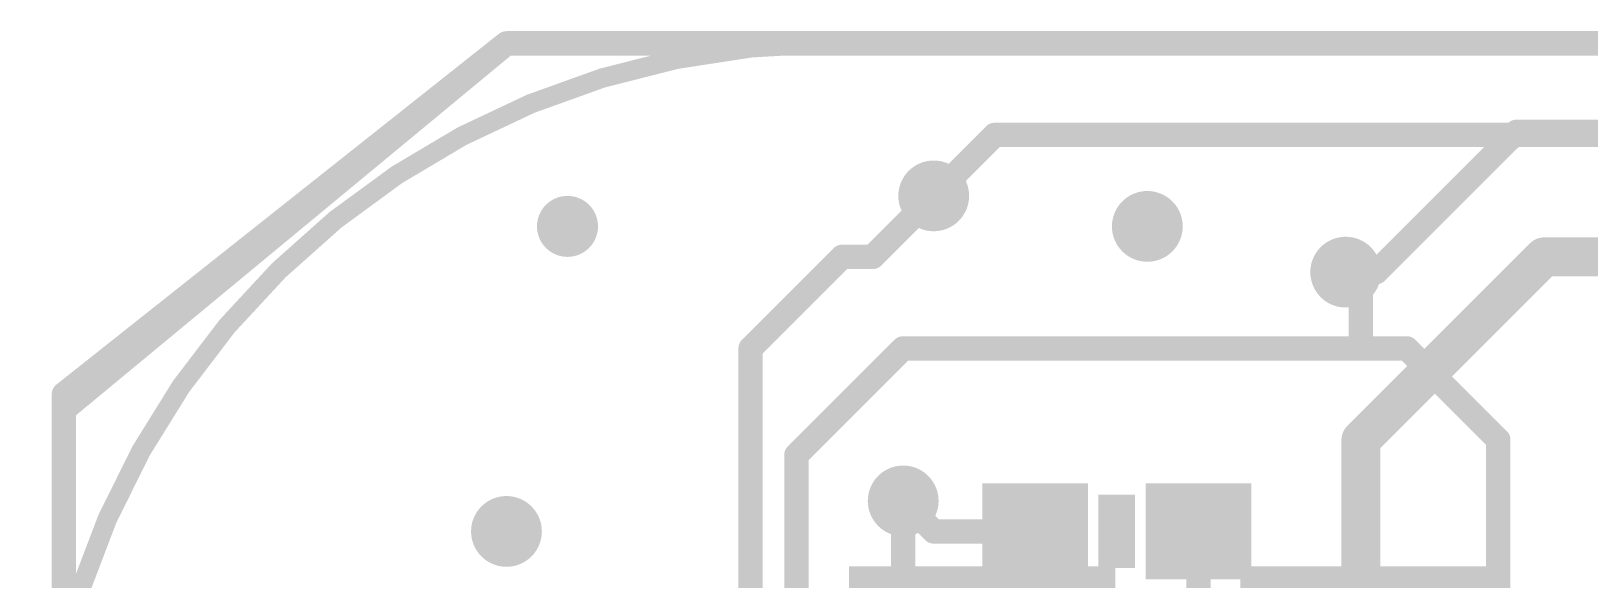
# Model space of a CAD drawing. Extents: x -0.5 to 61.7, y -0.1 to 16.6.
# Drawn here: x -0.5 to 15.72, y 10.93 to 16.64 of the extents above; entities that cross this region are included whole.
import ezdxf

# ---------------------------------------------------------------- set-up
doc = ezdxf.new("R2010")
doc.units = 0
for name, color, linetype in [('1', 12, 'CONTINUOUS'), ('16', 132, 'CONTINUOUS'), ('18', 110, 'CONTINUOUS'), ('20', 53, 'CONTINUOUS'), ('22', 40, 'CONTINUOUS')]:
    doc.layers.add(name, color=color, linetype=linetype)

# ---------------------------------------------------------------- blocks, each defined once
blk = doc.blocks.new('RECT')
blk.add_solid([(-0.5, -0.5), (0.5, -0.5), (-0.5, 0.5), (0.5, 0.5)])
blk = doc.blocks.new('PIE')
at = {"const_width": 0.5}
blk.add_lwpolyline([(0, -0.25, 1), (0, 0.25, 1), (0, -0.25)], format="xyb", dxfattribs=at)
blk = doc.blocks.new('ROUNDV')
at = {"const_width": 0.5}
blk.add_lwpolyline([(0, -0.25, 1), (0, 0.25, 1), (0, -0.25)], format="xyb", dxfattribs=at)

msp = doc.modelspace()

# ---------------------------------------------------------------- linework, layer by layer
at = {"layer": '1'}
for points, const_width in [([(4.445, 16.51), (-0.1588, 12.7)], 0.254), ([(56.515, 16.51), (4.445, 16.51)], 0.254), ([(13.4938, 14.1288), (14.9543, 15.5893)], 0.254), ([(14.9543, 15.5893), (20.2883, 15.5893)], 0.254), ([(8.255, 14.2875), (8.89, 14.9225)], 0.254), ([(13.335, 12.3825), (15.24, 14.2875)], 0.4064), ([(15.24, 14.2875), (18.7325, 14.2875)], 0.4064), ([(6.985, 13.335), (7.9375, 14.2875)], 0.254), ([(7.9375, 14.2875), (8.255, 14.2875)], 0.254), ([(13.1763, 14.1288), (13.4938, 14.1288)], 0.254), ([(6.985, 3.6513), (6.985, 13.335)], 0.254), ([(-0.1588, 12.7), (-0.1588, 3.81)], 0.254), ([(13.335, 8.255), (13.335, 12.3825)], 0.4064), ([(8.5725, 11.7475), (8.5725, 9.2075)], 0.254)]:
    msp.add_lwpolyline(points, dxfattribs=dict(at, const_width=const_width))
for points, const_width in [([(4.445, 16.5735, 1), (4.445, 16.4465)], 0.127), ([(4.4855, 16.4611, 1), (4.4045, 16.5589)], 0.127), ([(14.9543, 15.6528, 1), (14.9543, 15.5258)], 0.127), ([(14.9992, 15.5443, 1), (14.9093, 15.6342)], 0.127), ([(8.9349, 14.8776, 1), (8.8451, 14.9674)], 0.127), ([(15.24, 14.3891, 1), (15.24, 14.1859)], 0.2032), ([(15.3118, 14.2157, 1), (15.1682, 14.3593)], 0.2032), ([(7.9375, 14.351, 1), (7.9375, 14.224)], 0.127), ([(7.9824, 14.2426, 1), (7.8926, 14.3324)], 0.127), ([(8.2101, 14.3324, 1), (8.2999, 14.2426)], 0.127), ([(8.255, 14.224, 1), (8.255, 14.351)], 0.127), ([(13.1763, 14.1922, 1), (13.1763, 14.0653)], 0.127), ([(13.4488, 14.1737, 1), (13.5387, 14.0838)], 0.127), ([(13.4938, 14.0653, 1), (13.4938, 14.1922)], 0.127), ([(7.0485, 13.335, 1), (6.9215, 13.335)], 0.127), ([(6.9401, 13.3799, 1), (7.0299, 13.2901)], 0.127), ([(-0.0953, 12.7, 1), (-0.2223, 12.7)], 0.127), ([(-0.1992, 12.7489, 1), (-0.1183, 12.6511)], 0.127), ([(13.4366, 12.3825, 1), (13.2334, 12.3825)], 0.2032), ([(13.2632, 12.4543, 1), (13.4068, 12.3107)], 0.2032), ([(8.636, 11.7475, 1), (8.509, 11.7475)], 0.127)]:
    msp.add_lwpolyline(points, format="xyb", dxfattribs=dict(at, const_width=const_width))
at = {"layer": '16', "const_width": 0.254}
for points in [[(-0.1588, 12.8588), (4.445, 16.51)], [(4.445, 16.51), (56.515, 16.51)], [(8.89, 14.9225), (9.525, 15.5575)], [(20.955, 15.5575), (9.525, 15.5575)], [(13.1763, 14.1288), (13.335, 14.1288)], [(13.335, 13.97), (13.1763, 14.1288)], [(13.335, 13.335), (13.335, 13.97)], [(7.4613, 12.2238), (8.5725, 13.335)], [(8.5725, 13.335), (13.335, 13.335)], [(13.8113, 13.335), (13.335, 13.335)], [(13.8113, 13.335), (14.7637, 12.3825)], [(-0.1588, 3.9688), (-0.1588, 12.8588)], [(14.7637, 12.3825), (14.7637, 9.8987)], [(7.4613, 12.2238), (7.4613, 8.89)], [(8.5725, 11.7475), (8.89, 11.43)], [(9.945, 11.43), (8.89, 11.43)], [(11.645, 11.43), (11.645, 10.19)]]:
    msp.add_lwpolyline(points, dxfattribs=at)
at = {"layer": '16', "const_width": 0.127}
for points in [[(4.445, 16.5735, 1), (4.445, 16.4465)], [(4.4845, 16.4602, 1), (4.4055, 16.5598)], [(9.525, 15.621, 1), (9.525, 15.494)], [(9.5699, 15.5126, 1), (9.4801, 15.6024)], [(8.8451, 14.9674, 1), (8.9349, 14.8776)], [(13.2212, 14.1737, 1), (13.1313, 14.0838)], [(13.1763, 14.1922, 1), (13.1763, 14.0653)], [(13.335, 14.0653, 1), (13.335, 14.1922)], [(13.3985, 13.97, 1), (13.2715, 13.97)], [(13.2901, 13.9251, 1), (13.3799, 14.0149)], [(8.5725, 13.3985, 1), (8.5725, 13.2715)], [(8.6174, 13.2901, 1), (8.5276, 13.3799)], [(13.335, 13.3985, 1), (13.335, 13.2715)], [(13.335, 13.2715, 1), (13.335, 13.3985)], [(13.8562, 13.3799, 1), (13.7663, 13.2901)], [(13.8113, 13.2715, 1), (13.8113, 13.3985)], [(13.2715, 13.335, 1), (13.3985, 13.335)], [(-0.0953, 12.8588, 1), (-0.2223, 12.8588)], [(-0.1982, 12.9085, 1), (-0.1193, 12.809)], [(14.8272, 12.3825, 1), (14.7003, 12.3825)], [(14.7188, 12.3376, 1), (14.8087, 12.4274)], [(7.4163, 12.2687, 1), (7.5062, 12.1788)], [(7.5248, 12.2238, 1), (7.3978, 12.2238)], [(8.6174, 11.7924, 1), (8.5276, 11.7026)], [(8.89, 11.4935, 1), (8.89, 11.3665)], [(8.8451, 11.3851, 1), (8.9349, 11.4749)], [(9.945, 11.3665, 1), (9.945, 11.4935)], [(11.7085, 11.43, 1), (11.5815, 11.43)]]:
    msp.add_lwpolyline(points, format="xyb", dxfattribs=at)
at = {"layer": '20'}
for points, const_width in [([(7.7788, 16.51, 1.0096), (8.0962, 0)], 0.2032), ([(7.7788, 16.5608, 1), (7.7788, 16.4592)], 0.1016), ([(7.7792, 16.4592, 1), (7.7783, 16.5608)], 0.1016)]:
    msp.add_lwpolyline(points, format="xyb", dxfattribs=dict(at, const_width=const_width))
at = {"layer": '20', "const_width": 0.2032}
msp.add_lwpolyline([(52.8638, 16.51), (7.7788, 16.51)], dxfattribs=at)

# ---------------------------------------------------------------- block references
at = {"layer": '1', "xscale": 0.635, "yscale": 0.635}
msp.add_blockref('PIE', (5.08, 14.605), dxfattribs=at)
at = {"layer": '1', "xscale": 5.62, "yscale": 2.77}
for p, rotation in [((9.395, 8.255), 90), ((13.465, 8.255), 270)]:
    msp.add_blockref('RECT', p, dxfattribs=dict(at, rotation=rotation))
at = {"layer": '16', "xscale": 1.1, "rotation": 180}
for p in [(9.945, 11.43), (11.645, 11.43)]:
    msp.add_blockref('RECT', p, dxfattribs=at)
at = {"layer": '18', "xscale": 0.7366, "yscale": 0.7366}
for p in [(8.89, 14.9225), (8.89, 14.9225), (11.1125, 14.605), (11.1125, 14.605), (13.1763, 14.1288), (13.1763, 14.1288), (8.5725, 11.7475), (8.5725, 11.7475), (4.445, 11.43), (4.445, 11.43)]:
    msp.add_blockref('ROUNDV', p, dxfattribs=at)
at = {"layer": '22', "xscale": 0.381, "yscale": 0.762, "rotation": 180}
msp.add_blockref('RECT', (10.795, 11.43), dxfattribs=at)

doc.saveas('drawing.dxf')
